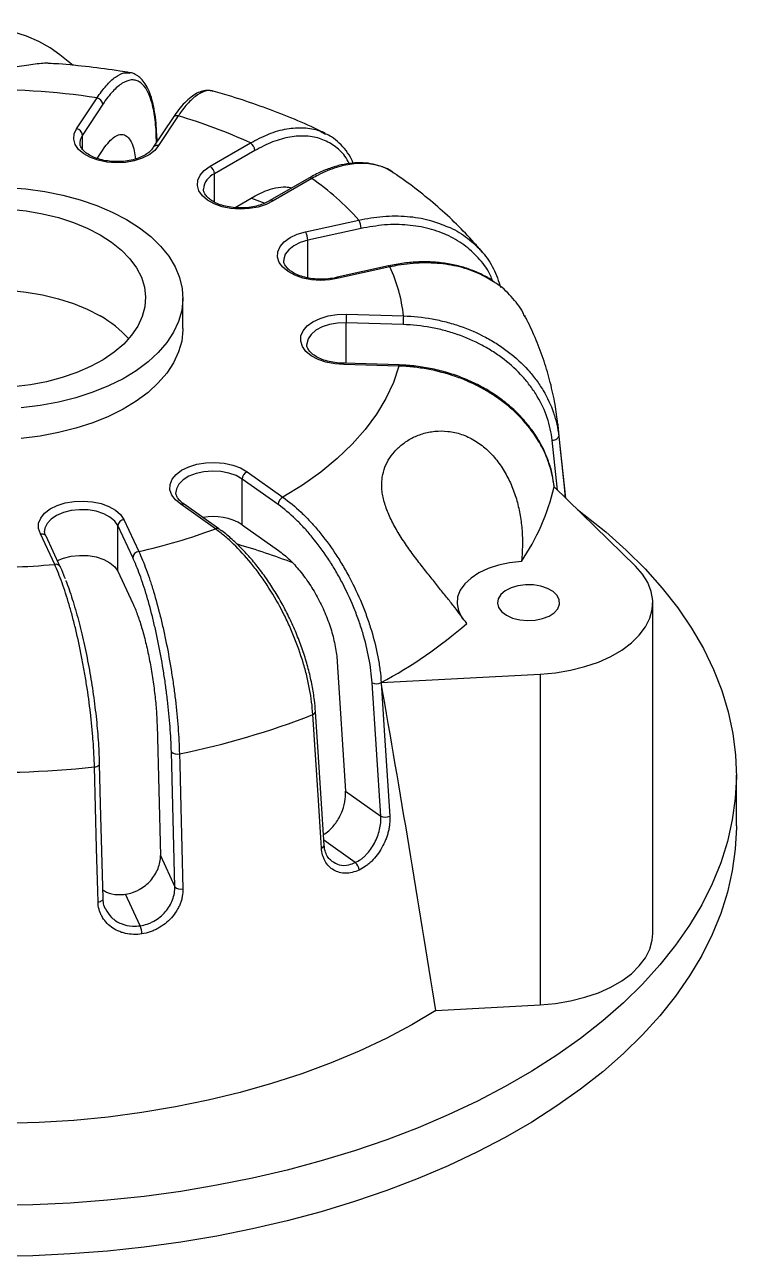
# Model space of a CAD drawing. Header units: millimetres. Extents: x 2 to 418, y 2 to 295.
# Drawn here: x 319.2 to 357.4, y 175.2 to 241.3 of the extents above; entities that cross this region are included whole.
import ezdxf

# ---------------------------------------------------------------- set-up
doc = ezdxf.new("R2010")
doc.units = ezdxf.units.MM

msp = doc.modelspace()

# ---------------------------------------------------------------- linework, layer by layer
at = {"color": 7, "linetype": 'Continuous', "lineweight": 25}
for p, q in [((321.821224, 239.118706), (321.121466, 239.68844)), ((322.008786, 235.725109), (323.106216, 237.375518)), ((323.417409, 237.034377), (322.31998, 235.383968)), ((327.18293, 236.323174), (326.123041, 234.729222)), ((327.460501, 236.410785), (326.40323, 234.820771)), ((326.324724, 235.03253), (326.306979, 235.466659)), ((326.30711, 235.459921), (326.307001, 235.466682)), ((323.115256, 234.130351), (323.429132, 234.602384)), ((329.163263, 233.710793), (331.328635, 234.960836)), ((331.564337, 234.552588), (329.398965, 233.302545)), ((334.460102, 233.073608), (332.369894, 231.866957)), ((334.626755, 233.057105), (332.540622, 231.852806)), ((330.505269, 231.491578), (331.587467, 232.116318)), ((334.279986, 230.190724), (337.138888, 230.824257)), ((337.258344, 230.372428), (334.399442, 229.738896)), ((338.738451, 228.363958), (335.979594, 227.752595)), ((338.810569, 228.3107), (336.056285, 227.700351)), ((327.711483, 225.00244), (327.711483, 226.635522)), ((339.514884, 225.216687), (336.456783, 225.309208)), ((336.474228, 225.773553), (339.53233, 225.681032)), ((339.288522, 222.992267), (336.342328, 223.081402)), ((339.298603, 223.053267), (336.347717, 223.142545)), ((348.233308, 215.90601), (347.80674, 219.879596)), ((330.889529, 214.483136), (330.889529, 216.932758)), ((332.816696, 215.558898), (330.889529, 216.932758)), ((331.148578, 217.326038), (333.075744, 215.952178)), ((347.603295, 216.550347), (347.56964, 216.785708)), ((351.971141, 212.264714), (347.608947, 216.514246)), ((347.615673, 216.507694), (347.611063, 216.550776)), ((329.451346, 214.257638), (327.594702, 215.581223)), ((329.644842, 214.256881), (327.784341, 215.583215)), ((324.549538, 214.756345), (325.34212, 213.048755)), ((320.296306, 214.16369), (320.295711, 214.135535)), ((324.227563, 211.984738), (324.227563, 214.434361)), ((325.020144, 212.726771), (324.227563, 214.434361)), ((330.889529, 214.483136), (332.837282, 213.0946)), ((320.837154, 212.351739), (320.073576, 213.996842)), ((321.139506, 212.219896), (320.37391, 213.869346)), ((324.227563, 211.984738), (325.028611, 210.258908)), ((352.902531, 192.562288), (352.902531, 210.302697)), ((335.982365, 207.125626), (336.429655, 200.190779)), ((338.340004, 206.01145), (346.85607, 206.470802)), ((346.85607, 206.470802), (346.85607, 188.730393)), ((338.314494, 198.847095), (337.852639, 206.005823)), ((326.322081, 203.745295), (326.506037, 196.732991)), ((327.28121, 195.062906), (327.091264, 202.301615)), ((357.37815, 198.328773), (357.37815, 201.050576)), ((336.429655, 200.190779), (338.314494, 198.847095)), ((335.281735, 197.295153), (335.281398, 197.299055)), ((326.506037, 196.732991), (327.28121, 195.062906)), ((325.425038, 192.96795), (324.638067, 194.663453)), ((341.273143, 188.429253), (346.85607, 188.730393))]:
    msp.add_line(p, q, dxfattribs=at)
at = {"color": 8, "linetype": 'Continuous', "lineweight": 25}
for p, q in [((322.31998, 234.636654), (322.31998, 235.383968)), ((326.300971, 234.996808), (326.285139, 235.384118)), ((329.398965, 231.79209), (329.398965, 233.302545)), ((334.399442, 227.724978), (334.399442, 229.738896)), ((336.456783, 223.139245), (336.456783, 225.309208)), ((347.79239, 216.335541), (347.50611, 219.011921)), ((347.608947, 216.514246), (347.611064, 216.551241)), ((336.944217, 196.356233), (335.265075, 197.553278))]:
    msp.add_line(p, q, dxfattribs=at)
at = {"color": 7, "linetype": 'Continuous', "lineweight": 25, "flags": 128}
for points in [[(321.121466, 239.68844), (320.594745, 240.064719), (319.990413, 240.399878), (319.31802, 240.688622), (318.58819, 240.926387), (317.812455, 241.109416), (317.003073, 241.234818), (316.172834, 241.30061), (315.334857, 241.305754), (314.502382, 241.250167), (313.688565, 241.134729), (312.906264, 240.961263), (312.167841, 240.732511), (311.484965, 240.452086), (310.868424, 240.124421), (310.327963, 239.754692), (309.872121, 239.348742)], [(326.40323, 234.820771), (326.199174, 234.560265), (325.904475, 234.330489), (325.53241, 234.141794), (325.09974, 234.00268), (324.625958, 233.919416), (324.132407, 233.895752), (323.641322, 233.932753), (323.174825, 234.028754), (322.753934, 234.179429), (322.397609, 234.377991), (322.121903, 234.615493), (321.939236, 234.881237), (321.857837, 235.163251), (321.881374, 235.44883), (322.008786, 235.725109)], [(332.540622, 231.852806), (332.170664, 231.662735), (331.739551, 231.522021), (331.266705, 231.437002), (330.773427, 231.411508), (330.28194, 231.446688), (329.814386, 231.540957), (329.391827, 231.690069), (329.0333, 231.887305), (328.754957, 232.123781), (328.569338, 232.388842), (328.484804, 232.670548), (328.505163, 232.956209), (328.629499, 233.232954), (328.85221, 233.488317), (329.163263, 233.710793)], [(318.278759, 232.578128), (319.299236, 232.496832), (320.300621, 232.357283), (321.272961, 232.160868), (322.206592, 231.909541), (323.092236, 231.605798), (323.921091, 231.252657), (324.68492, 230.85363)], [(318.408921, 231.409309), (319.312361, 231.314875), (320.192321, 231.163639), (321.038121, 230.957439), (321.839494, 230.698776), (322.586713, 230.390791), (323.270706, 230.037222)], [(324.68492, 230.85363), (325.37613, 230.412681), (325.987853, 229.934194), (326.514009, 229.422922), (326.949368, 228.883948), (327.289605, 228.322628), (327.531336, 227.744541), (327.672161, 227.155432), (327.71068, 226.561156), (327.646509, 225.967619), (327.480287, 225.38072), (327.213665, 224.806292), (326.849293, 224.250043), (326.390793, 223.717503), (325.842721, 223.213962), (325.210524, 222.744427), (324.500486, 222.313564), (323.719662, 221.925654), (322.875814, 221.584552), (321.977328, 221.29365), (321.033133, 221.055837), (320.052613, 220.873478), (319.045513, 220.748385)], [(323.270706, 230.037222), (323.883172, 229.642361), (324.416676, 229.211001), (324.864741, 228.748378), (325.221929, 228.260108), (325.483905, 227.752118), (325.647488, 227.230574), (325.710692, 226.701806), (325.67275, 226.172234), (325.534123, 225.648286), (325.296494, 225.136321), (324.962747, 224.642555), (324.536933, 224.17298), (324.024221, 223.733298), (323.430834, 223.328844), (322.763977, 222.964529), (322.031742, 222.644775), (321.24302, 222.373464), (320.407383, 222.153888), (319.534975, 221.988712), (318.636386, 221.879943)], [(336.056285, 227.700351), (335.584394, 227.61358), (335.09141, 227.586258), (334.599542, 227.619615), (334.130949, 227.712149), (333.70674, 227.859691), (333.346026, 228.055594), (333.065058, 228.291033), (332.876494, 228.5554), (332.788827, 228.836788), (332.806008, 229.122518), (332.927263, 229.399718), (333.147128, 229.655901), (333.4557, 229.879526), (333.839076, 230.060518), (334.279986, 230.190724)], [(309.947295, 224.458079), (309.995249, 224.511779), (310.465225, 224.967099), (311.019116, 225.389809), (311.650196, 225.774778), (312.350806, 226.117332), (313.112441, 226.413315), (313.925856, 226.659132), (314.781177, 226.8518), (315.668022, 226.988981), (316.575625, 227.069008), (317.49297, 227.090912), (318.408921, 227.054425), (319.312361, 226.95999), (320.192321, 226.808755), (321.038121, 226.602555), (321.839494, 226.343892), (322.586713, 226.035907), (323.270706, 225.682338)], [(336.342328, 223.081402), (335.850099, 223.112935), (335.380486, 223.20373), (334.954644, 223.349696), (334.591759, 223.544257), (334.308178, 223.778649), (334.116676, 224.042313), (334.025881, 224.323369), (334.039883, 224.609157), (334.158051, 224.886801), (334.375062, 225.143794), (334.681139, 225.368558), (335.062494, 225.550968), (335.501946, 225.682806), (335.979698, 225.758132), (336.474228, 225.773553)], [(327.711483, 225.00244), (327.71068, 224.928075), (327.646509, 224.334538), (327.480287, 223.747638), (327.213665, 223.17321), (326.849293, 222.616962), (326.390793, 222.084421), (325.842721, 221.580881), (325.210524, 221.111346), (324.500486, 220.680482), (323.719662, 220.292572), (322.875814, 219.951471), (321.977328, 219.660568), (321.033133, 219.422756), (320.052613, 219.240396), (319.045513, 219.115303)], [(339.288522, 222.992267), (338.992905, 222.116474), (338.592376, 221.254688), (338.08888, 220.411093), (337.484861, 219.589783), (336.783251, 218.794744), (335.987454, 218.029836), (335.101334, 217.29877), (334.129191, 216.605095), (333.075744, 215.952178)], [(347.50611, 219.011921), (347.574305, 219.018798), (347.640354, 219.03351), (347.701464, 219.055435), (347.755052, 219.083645), (347.798851, 219.116948), (347.83101, 219.153935), (347.850168, 219.193043), (347.855516, 219.232618)], [(327.594702, 215.581223), (327.305929, 215.813493), (327.108577, 216.075715), (327.011536, 216.356075), (327.019178, 216.641943), (327.131159, 216.92044), (327.342434, 217.179021), (327.643485, 217.406037), (328.02075, 217.591259), (328.457233, 217.726344), (328.93327, 217.805207), (329.427415, 217.824294), (329.917408, 217.782745), (330.381174, 217.682433), (330.797821, 217.527876), (331.148578, 217.326038)], [(320.073576, 213.996842), (319.973418, 214.276836), (319.97788, 214.562727), (320.08676, 214.841634), (320.295154, 215.100993), (320.593674, 215.32912), (320.96887, 215.515737), (321.403841, 215.652438), (321.878991, 215.733063), (322.372914, 215.753982), (322.863359, 215.714251), (323.328232, 215.61566), (323.746589, 215.462652), (324.099584, 215.262118), (324.371314, 215.023093), (324.549538, 214.756345)], [(348.859644, 215.295851), (349.206168, 215.036879), (350.384816, 214.094723), (351.479859, 213.119527), (352.488522, 212.11376), (353.408253, 211.079971), (354.236719, 210.020777), (354.971824, 208.938862), (355.611705, 207.836966), (356.154742, 206.717881), (356.599558, 205.58444), (356.945027, 204.439515), (357.190275, 203.286006), (357.334679, 202.126834), (357.377874, 200.964937), (357.319752, 199.803256), (357.160458, 198.644735), (356.900396, 197.492308), (356.540225, 196.348894), (356.080858, 195.217389), (355.523458, 194.100659), (354.869437, 193.001534), (354.120451, 191.922796), (353.278398, 190.867179), (352.345411, 189.837356), (351.323852, 188.835936), (350.216309, 187.865456), (349.025589, 186.928372), (347.754706, 186.027061), (346.40688, 185.163803), (344.985525, 184.340786), (343.494241, 183.560095), (341.936806, 182.823706), (340.317164, 182.133486), (338.639419, 181.491182), (336.907819, 180.898422), (335.126751, 180.356707), (333.300726, 179.867408), (331.43437, 179.431767), (329.532409, 179.050885), (327.599662, 178.725727), (325.641025, 178.457119), (323.661457, 178.245738), (321.665975, 178.092122), (319.659631, 177.996659), (317.647508, 177.959591)], [(320.983037, 212.557002), (321.309025, 212.690202), (321.727999, 212.792996), (322.176387, 212.838431), (322.630958, 212.824152), (323.068159, 212.750899), (323.465338, 212.622467), (323.801917, 212.445511), (324.060457, 212.229199), (324.227563, 211.984738)], [(345.854007, 212.504626), (345.226664, 212.437565), (344.627276, 212.311367), (344.072449, 212.129525), (343.577551, 211.897078), (343.156291, 211.620465), (342.820339, 211.307349), (342.579002, 210.966402), (342.438964, 210.607069), (342.404104, 210.239306), (342.475389, 209.873298), (342.650844, 209.519185), (342.736412, 209.399416)], [(346.85607, 206.470802), (347.683911, 206.545995), (348.48887, 206.680548), (349.258229, 206.872337), (349.97983, 207.11833), (350.642271, 207.414641), (351.235085, 207.756587), (351.748903, 208.138765), (352.175608, 208.555136), (352.508457, 208.999122), (352.74219, 209.463705), (352.873113, 209.941546), (352.899159, 210.425094), (352.819915, 210.906708), (352.636633, 211.378777), (352.352211, 211.833843), (351.971141, 212.264714)], [(345.057353, 209.622356), (345.387462, 209.474537), (345.770879, 209.378754), (346.183513, 209.341025), (346.599437, 209.363722), (346.992515, 209.445418), (347.338051, 209.58098), (347.614332, 209.76189), (347.803999, 209.976781), (347.895134, 210.212151), (347.882012, 210.453209), (347.765455, 210.684811), (347.552789, 210.892403), (347.257376, 211.062941), (346.897778, 211.185711), (346.496589, 211.252997), (346.079017, 211.260573), (345.671301, 211.207961), (345.299059, 211.098469), (344.985679, 210.938975), (344.750854, 210.739502), (344.609337, 210.512582), (344.57002, 210.272475), (344.635375, 210.034266), (344.801294, 209.812924), (345.057353, 209.622356)], [(338.340004, 206.01145), (338.376643, 205.443009), (338.523196, 203.169247), (338.801416, 198.852479)], [(335.138, 197.139756), (335.101292, 197.708159), (334.954451, 199.981773), (334.675646, 204.298284)], [(335.281727, 197.295154), (334.958446, 202.306256), (334.819851, 204.453899)], [(327.523745, 202.19437), (327.538782, 201.619588), (327.598928, 199.320463), (327.713116, 194.955544)], [(323.241472, 201.663213), (323.241, 201.670192), (323.230229, 201.70425)], [(323.431414, 194.424488), (323.298459, 199.491572), (323.241459, 201.663215)], [(323.159695, 194.251079), (323.144568, 194.825843), (323.084054, 197.1249), (322.969151, 201.489722)], [(357.37815, 198.328773), (357.377874, 198.243134), (357.319752, 197.081454), (357.160458, 195.922933), (356.900396, 194.770505), (356.540225, 193.627091), (356.080858, 192.495586), (355.523458, 191.378857), (354.869437, 190.279731), (354.120451, 189.200994), (353.278398, 188.145376), (352.345411, 187.115554), (351.323852, 186.114133), (350.216309, 185.143653), (349.025589, 184.20657), (347.754706, 183.305258), (346.40688, 182.442), (344.985525, 181.618983), (343.494241, 180.838292), (341.936806, 180.101903), (340.317164, 179.411683), (338.639419, 178.769379), (336.907819, 178.176619), (335.126751, 177.634904), (333.300726, 177.145606), (331.43437, 176.709964), (329.532409, 176.329082), (327.599662, 176.003925), (325.641025, 175.735316), (323.661457, 175.523936), (321.665975, 175.370319), (319.659631, 175.274856), (317.647508, 175.237789)], [(346.85607, 188.730393), (347.683911, 188.805586), (348.48887, 188.940139), (349.258229, 189.131928), (349.97983, 189.377921), (350.642271, 189.674232), (351.235085, 190.016178), (351.748903, 190.398356), (352.175608, 190.814727), (352.508457, 191.258713), (352.74219, 191.723297), (352.873113, 192.201138), (352.902531, 192.562288)], [(341.273143, 188.429253), (339.975259, 187.656278), (338.602465, 186.927706), (337.159312, 186.245951), (335.650583, 185.613274), (334.081281, 185.031772), (332.456607, 184.503373), (330.781947, 184.029829), (329.062854, 183.612709), (327.305025, 183.253396), (325.514289, 182.953081), (323.696581, 182.71276), (321.857927, 182.53323), (320.004422, 182.415085), (318.142211, 182.358718)]]:
    msp.add_lwpolyline(points, dxfattribs=at)
at = {"color": 8, "linetype": 'Continuous', "lineweight": 25, "flags": 128}
for points in [[(322.31998, 235.383968), (322.206266, 235.129493), (322.18716, 234.965144)], [(326.285139, 235.384118), (326.302899, 235.427047), (326.30711, 235.459921)], [(331.376165, 231.994336), (331.390931, 231.989207), (332.100378, 231.733949)], [(334.399442, 229.738896), (333.995765, 229.617403), (333.650138, 229.446357), (333.38047, 229.234622), (333.200731, 228.993167), (333.120234, 228.734502), (333.116249, 228.651242)], [(338.810569, 228.3107), (338.787264, 228.340518), (338.764855, 228.35873), (338.744202, 228.364637), (338.736639, 228.363494)], [(336.456783, 225.309208), (336.002406, 225.293003), (335.566148, 225.2179), (335.170612, 225.08779), (334.836291, 224.909413), (334.580507, 224.692011), (334.416513, 224.44685), (334.352805, 224.18663), (334.352111, 224.156016)], [(347.806658, 219.88036), (347.813668, 219.813008), (347.855516, 219.232618)], [(347.855516, 219.232618), (347.913714, 218.688553), (348.1465, 216.51229), (348.208793, 215.929893)], [(330.889529, 216.932758), (330.564632, 217.116847), (330.176038, 217.253751), (329.74388, 217.336379), (329.290551, 217.360447), (328.839536, 217.324711), (328.414205, 217.231021), (328.036594, 217.084231), (327.726267, 216.891947), (327.499304, 216.664131), (327.367463, 216.412587), (327.335504, 216.225011)], [(324.227563, 214.434361), (324.060457, 214.678821), (323.801917, 214.895133), (323.465338, 215.072089), (323.068159, 215.200521), (322.630958, 215.273774), (322.176387, 215.288053), (321.727999, 215.242619), (321.309025, 215.139825), (320.941173, 214.984996), (320.643501, 214.786157), (320.431433, 214.553607), (320.315956, 214.299396), (320.296306, 214.16369)], [(322.969151, 201.489722), (323.034875, 201.500819), (323.095246, 201.518411), (323.147711, 201.541755), (323.190051, 201.569864), (323.220478, 201.601548), (323.237704, 201.635469), (323.241472, 201.663213)], [(323.159695, 194.251079), (323.225314, 194.26222), (323.285569, 194.279838), (323.33792, 194.303189), (323.380159, 194.331287), (323.410503, 194.362949), (323.427671, 194.396837), (323.431417, 194.424483)]]:
    msp.add_lwpolyline(points, dxfattribs=at)
at = {"color": 7, "linetype": 'Continuous', "lineweight": 25}
for centre, radius, start, end in [((317.391422, 200.224176), 37.58831, 81.25503915, 102.2148634), ((323.034179, 236.997297), 0.38502, 5.52656893, 79.21646909), ((319.746862, 209.947937), 27.564154, 65.15435432, 73.7491593), ((321.936749, 235.346888), 0.38502, 5.52656893, 79.21646909), ((331.052598, 234.529301), 0.512268, 2.60547849, 57.39452166), ((328.887226, 233.279258), 0.512268, 2.60547849, 57.39452166), ((326.066848, 220.896927), 14.870842, 41.87980203, 54.85715969), ((336.32345, 230.366963), 0.93491, 0.33493663, 29.28349699), ((333.464548, 229.73343), 0.93491, 0.33493663, 29.28349699), ((331.584084, 224.913373), 7.985231, 5.51664316, 25.17923186), ((320.312076, 220.386201), 6.066511, 42.16021061, 60.81055726), ((342.620174, 225.310152), 6.163392, 175.68808099, 180.00877563), ((345.678276, 225.217631), 6.163392, 175.68808099, 180.00877563), ((331.359788, 216.90496), 0.47108, 116.63809008, 176.61709789), ((335.824732, 219.283125), 12.10514, 325.94636799, 346.77734638), ((333.286955, 215.531101), 0.47108, 116.63809008, 176.61709789), ((324.58753, 214.39638), 0.361965, 96.02479797, 173.97686525), ((329.339757, 211.943428), 2.975215, 58.60775687, 100.67261183), ((318.746326, 243.05761), 30.725166, 282.39621036, 290.39022482), ((319.840692, 176.427682), 38.548976, 69.07963716, 73.72094469), ((325.380111, 212.68879), 0.361965, 96.02479797, 173.97686525), ((317.378526, 250.439175), 38.244148, 268.2812431, 275.18865945), ((326.533474, 227.96047), 24.922954, 298.2761167, 311.12563369), ((338.090648, 206.500022), 0.548526, 244.28417403, 297.03873162), ((319.24443, 243.546303), 42.172614, 281.32182774, 291.46335545), ((327.396557, 202.607109), 0.431892, 225.01897129, 287.12709307), ((317.377206, 253.678712), 52.487718, 267.35302711, 276.11579357), ((338.552519, 199.341352), 0.548586, 244.28540238, 296.9817409), ((336.585717, 195.914072), 0.569235, 4.50649737, 50.96517913), ((327.586372, 195.368107), 0.431592, 225.00367259, 287.07746549), ((324.254121, 192.510544), 1.257086, 1.08403252, 21.33757326)]:
    msp.add_arc(centre, radius, start, end, dxfattribs=at)
at = {"color": 8, "linetype": 'Continuous', "lineweight": 25}
for centre, radius, start, end in [((327.385069, 236.166263), 0.255893, 72.85571294, 142.17946557), ((329.790498, 232.402946), 0.98111, 113.52018151, 174.95779867), ((334.529115, 232.920811), 0.167659, 54.38242252, 114.30711905), ((339.405397, 223.003778), 0.11744, 155.11172997, 185.62515886), ((329.547291, 214.099446), 0.185013, 57.3265313, 121.23702958), ((320.904565, 212.094033), 0.266377, 27.61642204, 104.6590692), ((334.638986, 204.47628), 0.181731, 281.63803032, 353.81046389), ((335.100113, 197.318973), 0.183178, 281.93701021, 352.52821223)]:
    msp.add_arc(centre, radius, start, end, dxfattribs=at)
at = {"color": 7, "linetype": 'Continuous', "lineweight": 25}
for points, knots in [([(320.508567, 239.227708), (320.486642, 239.230786), (320.392779, 239.243966), (320.118592, 239.221027), (319.700647, 239.170443), (319.200916, 239.096906), (318.591595, 239.009162), (317.842427, 238.914439), (316.970062, 238.834598), (316.060333, 238.789205), (315.11151, 238.782917), (314.130112, 238.818288), (313.277002, 238.87854), (312.594464, 238.933035), (312.087336, 238.966555), (311.684567, 238.979576), (311.505818, 238.95969), (311.42644, 238.950859)], [0, 0, 0, 0, 0.018492124, 0.079166184, 0.141822362, 0.199448877, 0.258413927, 0.337782943, 0.419441556, 0.50016072, 0.582709863, 0.673260031, 0.76717922, 0.828004417, 0.890484591, 0.951366889, 1, 1, 1, 1]), ([(324.865247, 238.726508), (324.687778, 238.756126), (323.969741, 238.87596), (322.696169, 239.039815), (321.418754, 239.175115), (320.686351, 239.216845), (320.508521, 239.226977)], [0, 0, 0, 0, 0.12405144, 0.501912642, 0.879062884, 1, 1, 1, 1]), ([(326.302996, 235.460178), (326.30068, 235.544501), (326.292043, 235.858955), (326.241722, 236.34594), (326.151458, 236.915117), (326.023665, 237.418073), (325.857652, 237.857904), (325.654866, 238.20781), (325.422857, 238.470325), (325.168337, 238.638221), (324.972237, 238.723329), (324.867745, 238.725802), (324.858829, 238.726013)], [0, 0, 0, 0, 0.045582711, 0.169984534, 0.294293993, 0.419776308, 0.547533066, 0.676419815, 0.788791108, 0.892003044, 0.990784466, 1, 1, 1, 1]), ([(326.285139, 235.384118), (326.277306, 235.575722), (326.265309, 235.759601), (326.233032, 236.111995), (326.212691, 236.28063), (326.140244, 236.756408), (326.076633, 237.036326), (325.958519, 237.400959), (325.915341, 237.513237), (325.821115, 237.718641), (325.770731, 237.810285), (325.61048, 238.052426), (325.491425, 238.170754), (325.32724, 238.264474), (325.293629, 238.280486), (325.22483, 238.306953), (325.189626, 238.31739), (325.082761, 238.340027), (325.009491, 238.343735), (324.78376, 238.321625), (324.62543, 238.262848), (324.3759, 238.107105), (324.290668, 238.04369), (324.119702, 237.896785), (324.03353, 237.813056), (323.772983, 237.531594), (323.596596, 237.303853), (323.417409, 237.034377)], [0, 0, 0, 0, 0.0625, 0.0625, 0.125, 0.125, 0.25, 0.25, 0.3125, 0.3125, 0.375, 0.375, 0.5, 0.5, 0.53125, 0.53125, 0.5625, 0.5625, 0.625, 0.625, 0.75, 0.75, 0.8125, 0.8125, 0.875, 0.875, 1, 1, 1, 1]), ([(329.319652, 237.734249), (329.237229, 237.753183), (329.0553, 237.794977), (328.760211, 237.751382), (328.449956, 237.630561), (328.134897, 237.425241), (327.808812, 237.129965), (327.488324, 236.764347), (327.28045, 236.461187), (327.183131, 236.319259)], [0, 0, 0, 0, 0.11151236, 0.246138157, 0.384062717, 0.532016592, 0.692318662, 0.855955232, 1, 1, 1, 1]), ([(335.329772, 235.477911), (335.139284, 235.570191), (334.484758, 235.88727), (333.329333, 236.385209), (331.850525, 236.949504), (330.514872, 237.398516), (329.662449, 237.641214), (329.329221, 237.736089)], [0, 0, 0, 0, 0.101524659, 0.348844342, 0.595610371, 0.841916491, 1, 1, 1, 1]), ([(323.429132, 234.602384), (323.437294, 234.614576), (323.545507, 234.776229), (323.756831, 235.046635), (324.050483, 235.306393), (324.328981, 235.430472), (324.578874, 235.41317), (324.798314, 235.256018), (324.975054, 234.962952), (325.105202, 234.580146), (325.151298, 234.250537), (325.172071, 234.101997)], [0, 0, 0, 0, 0.010246893, 0.135860737, 0.265129553, 0.390516413, 0.519561859, 0.644552023, 0.773189451, 0.897786339, 1, 1, 1, 1]), ([(331.328635, 234.960836), (331.656191, 235.133103), (332.320776, 235.48262), (333.287617, 235.747946), (334.201365, 235.799749), (334.896651, 235.695756), (335.242032, 235.499546), (335.347592, 235.439577)], [0, 0, 0, 0, 0.221651414, 0.449713557, 0.671406522, 0.899571116, 1, 1, 1, 1]), ([(336.84631, 233.872772), (336.818942, 233.936752), (336.7128, 234.184885), (336.464191, 234.55317), (336.100734, 234.962226), (335.7315, 235.265773), (335.467046, 235.399769), (335.35916, 235.454434)], [0, 0, 0, 0, 0.087485515, 0.339295126, 0.586678866, 0.831381225, 1, 1, 1, 1]), ([(326.124565, 234.733558), (326.107133, 234.703776), (326.053989, 234.612979), (325.903339, 234.455558), (325.644375, 234.280779), (325.319644, 234.135359), (324.943311, 234.027689), (324.530943, 233.96423), (324.101386, 233.94922), (323.675241, 233.9839), (323.273439, 234.066149), (322.91566, 234.190316), (322.619241, 234.347207), (322.395878, 234.524199), (322.255409, 234.705834), (322.191284, 234.851435), (322.194325, 234.935196), (322.195456, 234.966356)], [0, 0, 0, 0, 0.035743321, 0.108973586, 0.179967261, 0.250484641, 0.321290074, 0.392585948, 0.464220691, 0.535950808, 0.60745098, 0.678430946, 0.748673094, 0.818169605, 0.887494477, 0.958147794, 1, 1, 1, 1]), ([(326.40323, 234.820771), (326.400213, 234.821368), (326.377045, 234.825948), (326.318718, 234.831524), (326.234073, 234.818293), (326.156749, 234.777675), (326.12957, 234.733635), (326.117593, 234.714228)], [0, 0, 0, 0, 0.024903501, 0.191264962, 0.481412267, 0.771468234, 1, 1, 1, 1]), ([(338.99924, 233.348202), (338.921912, 233.403133), (338.702876, 233.558728), (338.290297, 233.727928), (337.774819, 233.86186), (337.223338, 233.909902), (336.644623, 233.873392), (336.043833, 233.755251), (335.424626, 233.550938), (334.893226, 233.320259), (334.572065, 233.130302), (334.460322, 233.06421)], [0, 0, 0, 0, 0.065913055, 0.186701353, 0.308433898, 0.431274602, 0.554121501, 0.6788712, 0.80541613, 0.932297262, 1, 1, 1, 1]), ([(339.002011, 233.345436), (338.977861, 233.36679), (338.751108, 233.567293), (338.196628, 233.761842), (337.362065, 233.899997), (336.428459, 233.802418), (335.620166, 233.548373), (335.012363, 233.270392), (334.739905, 233.11969), (334.626755, 233.057105)], [0, 0, 0, 0, 0.023765613, 0.223146974, 0.428274143, 0.628280069, 0.834039541, 0.931077951, 1, 1, 1, 1]), ([(343.750437, 229.106355), (343.605399, 229.278218), (343.17214, 229.791611), (342.388046, 230.607015), (341.380779, 231.544176), (340.304399, 232.427866), (339.498909, 233.021746), (339.060078, 233.320179), (339.008952, 233.354948)], [0, 0, 0, 0, 0.107472172, 0.321042952, 0.536970364, 0.756286388, 0.971605886, 1, 1, 1, 1]), ([(331.587467, 232.116318), (331.770626, 232.212638), (332.136942, 232.405278), (332.688458, 232.565696), (333.170595, 232.626433), (333.445903, 232.572337), (333.554737, 232.550952)], [0, 0, 0, 0, 0.262575998, 0.525149468, 0.812281874, 1, 1, 1, 1]), ([(332.391511, 231.881265), (332.345686, 231.852595), (332.211326, 231.768533), (331.936158, 231.648254), (331.559887, 231.5415), (331.146664, 231.479225), (330.716997, 231.465403), (330.29118, 231.501277), (329.890222, 231.584621), (329.533735, 231.709702), (329.238974, 231.867244), (329.017518, 232.044528), (328.878959, 232.226105), (328.816138, 232.371747), (328.820043, 232.456029), (328.821508, 232.487642)], [0, 0, 0, 0, 0.042472254, 0.124530061, 0.207176727, 0.290394759, 0.374002078, 0.457713388, 0.541146321, 0.623964981, 0.70591821, 0.787007482, 0.867918011, 0.950458848, 1, 1, 1, 1]), ([(332.540622, 231.852806), (332.538303, 231.854058), (332.520491, 231.863676), (332.475969, 231.881435), (332.414729, 231.889276), (332.380849, 231.869336), (332.366158, 231.860689)], [0, 0, 0, 0, 0.035396633, 0.271854768, 0.684256116, 1, 1, 1, 1]), ([(341.797835, 230.500498), (341.8755, 230.473653), (342.315651, 230.321512), (342.998974, 229.857433), (343.791638, 229.123958), (344.403731, 228.231203), (344.634915, 227.547158), (344.751663, 227.201714)], [0, 0, 0, 0, 0.050340155, 0.2852954, 0.527115005, 0.761192483, 1, 1, 1, 1]), ([(336.018259, 227.762787), (335.951521, 227.7462), (335.755761, 227.697546), (335.404512, 227.650641), (334.974713, 227.64163), (334.55041, 227.68278), (334.153277, 227.770822), (333.802507, 227.899827), (333.515101, 228.060104), (333.301764, 228.238578), (333.172288, 228.419717), (333.116839, 228.555062), (333.122746, 228.631669), (333.124557, 228.655143)], [0, 0, 0, 0, 0.052321302, 0.153470439, 0.255062985, 0.356743056, 0.458032014, 0.558537303, 0.657970172, 0.756392901, 0.854722363, 0.955483292, 1, 1, 1, 1]), ([(344.430742, 227.479459), (344.381448, 227.516908), (344.150332, 227.692484), (343.675399, 227.940149), (343.013141, 228.218222), (342.299907, 228.418706), (341.549311, 228.5431), (340.768478, 228.592538), (339.963178, 228.561498), (339.282057, 228.482433), (338.873414, 228.386314), (338.738526, 228.354586)], [0, 0, 0, 0, 0.0344301668, 0.1614250249, 0.2896999935, 0.4187275476, 0.5467264139, 0.6757868194, 0.8058837052, 0.935925012, 1, 1, 1, 1]), ([(336.056285, 227.700351), (336.055065, 227.702039), (336.045694, 227.715001), (336.022402, 227.740525), (335.995774, 227.75913), (335.982254, 227.750385), (335.979078, 227.74833)], [0, 0, 0, 0, 0.043652486, 0.335261736, 0.843850912, 1, 1, 1, 1]), ([(346.047383, 225.623018), (346.012593, 225.706167), (345.841035, 226.116195), (345.310797, 226.728951), (344.809494, 227.254866), (344.477867, 227.439144), (344.477308, 227.439454)], [0, 0, 0, 0, 0.111320319, 0.548952338, 0.999240141, 1, 1, 1, 1]), ([(339.53233, 225.681032), (340.052442, 225.666557), (340.564414, 225.613121), (341.320647, 225.476856), (341.570757, 225.422021), (341.942918, 225.325394), (342.06647, 225.290785), (342.312553, 225.216677), (342.435051, 225.17717), (343.038565, 224.969478), (343.498076, 224.769582), (344.153185, 224.4203), (344.365826, 224.29558), (344.67596, 224.095726), (344.778126, 224.026784), (344.977785, 223.885729), (345.075328, 223.813605), (345.5518, 223.445148), (345.897301, 223.125494), (346.362356, 222.608924), (346.508571, 222.430355), (346.782025, 222.060973), (346.907334, 221.8728), (347.250124, 221.298176), (347.434745, 220.901706), (347.64504, 220.286693), (347.704079, 220.077596), (347.797877, 219.656956), (347.832786, 219.445082), (347.855516, 219.232618)], [0, 0, 0, 0, 0.125, 0.125, 0.1875, 0.1875, 0.21875, 0.21875, 0.25, 0.25, 0.375, 0.375, 0.4375, 0.4375, 0.46875, 0.46875, 0.5, 0.5, 0.625, 0.625, 0.6875, 0.6875, 0.75, 0.75, 0.875, 0.875, 0.9375, 0.9375, 1, 1, 1, 1]), ([(347.80234, 219.880128), (347.759229, 220.233003), (347.667776, 220.981558), (347.418848, 222.109791), (347.081998, 223.263552), (346.66041, 224.38604), (346.292313, 225.193965), (346.071469, 225.625067), (346.031004, 225.704057)], [0, 0, 0, 0, 0.174152869, 0.369432054, 0.565512228, 0.762957132, 0.956567499, 1, 1, 1, 1]), ([(347.50611, 219.011921), (347.484283, 219.215965), (347.450852, 219.418897), (347.360911, 219.822552), (347.304226, 220.023493), (347.102345, 220.614332), (346.925088, 220.995276), (346.595951, 221.547496), (346.47563, 221.72835), (346.213059, 222.083403), (346.072659, 222.255067), (345.626103, 222.751717), (345.294343, 223.059127), (344.836826, 223.413603), (344.743165, 223.482997), (344.55145, 223.61873), (344.453349, 223.685078), (344.15556, 223.877437), (343.951385, 223.997513), (343.322363, 224.333905), (342.88116, 224.526587), (342.185817, 224.767147), (341.94831, 224.839097), (341.471896, 224.963719), (341.231768, 225.016847), (340.505727, 225.149185), (340.014206, 225.20158), (339.514884, 225.216687)], [0, 0, 0, 0, 0.0625, 0.0625, 0.125, 0.125, 0.25, 0.25, 0.3125, 0.3125, 0.375, 0.375, 0.5, 0.5, 0.53125, 0.53125, 0.5625, 0.5625, 0.625, 0.625, 0.75, 0.75, 0.8125, 0.8125, 0.875, 0.875, 1, 1, 1, 1]), ([(336.39242, 223.142762), (336.318614, 223.143289), (336.102168, 223.144833), (335.747659, 223.1847), (335.354295, 223.276343), (335.008739, 223.408852), (334.727935, 223.571402), (334.521906, 223.750774), (334.400126, 223.931469), (334.349785, 224.062183), (334.357938, 224.136311), (334.360194, 224.156827)], [0, 0, 0, 0, 0.066349655, 0.194578043, 0.322425858, 0.449243549, 0.574686874, 0.698910282, 0.823172379, 0.951061138, 1, 1, 1, 1]), ([(336.342328, 223.081402), (336.342419, 223.083229), (336.343114, 223.097261), (336.344824, 223.125148), (336.346636, 223.146604), (336.3475, 223.14075), (336.347624, 223.139906)], [0, 0, 0, 0, 0.046966918, 0.360717383, 0.907922555, 1, 1, 1, 1]), ([(347.608947, 216.514246), (347.563504, 216.939238), (347.470532, 217.355545), (347.262776, 217.967531), (347.182064, 218.169433), (346.997318, 218.568979), (346.892631, 218.767628), (346.548277, 219.346982), (346.278666, 219.712402), (345.815614, 220.230065), (345.651428, 220.397509), (345.389998, 220.640804), (345.30013, 220.720741), (345.11707, 220.876402), (345.023716, 220.952292), (344.547989, 221.32221), (344.138963, 221.587879), (343.482993, 221.941256), (343.256509, 222.051789), (342.791938, 222.255805), (342.555991, 222.348419), (341.837518, 222.598977), (341.344445, 222.729862), (340.58343, 222.871291), (340.32546, 222.909262), (339.808274, 222.965437), (339.548435, 222.983774), (339.288522, 222.992267)], [0, 0, 0, 0, 0.125, 0.125, 0.1875, 0.1875, 0.25, 0.25, 0.375, 0.375, 0.4375, 0.4375, 0.46875, 0.46875, 0.5, 0.5, 0.625, 0.625, 0.6875, 0.6875, 0.75, 0.75, 0.875, 0.875, 0.9375, 0.9375, 1, 1, 1, 1]), ([(347.56964, 216.785708), (347.556195, 216.89252), (347.512858, 217.236804), (347.344012, 217.811075), (347.070802, 218.498854), (346.706397, 219.161199), (346.26251, 219.790516), (345.74339, 220.382047), (345.153364, 220.927989), (344.498764, 221.421032), (343.787884, 221.858485), (343.027927, 222.234565), (342.226892, 222.542724), (341.393728, 222.784262), (340.534298, 222.950724), (339.831229, 223.037868), (339.418642, 223.042761), (339.298613, 223.044185)], [0, 0, 0, 0, 0.032001726, 0.103150358, 0.17510308, 0.246759137, 0.318269605, 0.390546189, 0.462753573, 0.534590101, 0.607055751, 0.679688492, 0.751697402, 0.824179585, 0.897128355, 0.970072837, 1, 1, 1, 1]), ([(342.925608, 209.186776), (342.735765, 209.447956), (342.521438, 209.735797), (342.158294, 210.204758), (342.030366, 210.36748), (341.827707, 210.622484), (341.758388, 210.709278), (341.617633, 210.884952), (341.546023, 210.974052), (341.327646, 211.245474), (341.17733, 211.431877), (340.945376, 211.7217), (340.866978, 211.820021), (340.708134, 212.020584), (340.627387, 212.123213), (340.384744, 212.43474), (340.222828, 212.646688), (339.982012, 212.973397), (339.902088, 213.083773), (339.743436, 213.308028), (339.664326, 213.422476), (339.432715, 213.767629), (339.286624, 213.998872), (339.084115, 214.349669), (339.019398, 214.467261), (338.896465, 214.704237), (338.83915, 214.82193), (338.681356, 215.170829), (338.594406, 215.398928), (338.493964, 215.736824), (338.465512, 215.848965), (338.420044, 216.067359), (338.402811, 216.17425), (338.379042, 216.384126), (338.372505, 216.487111), (338.369994, 216.689758), (338.374084, 216.789797), (338.401633, 217.081024), (338.440072, 217.264602), (338.553527, 217.615906), (338.628709, 217.783861), (338.814705, 218.105206), (338.923762, 218.25572), (339.172473, 218.538231), (339.312129, 218.670224), (339.545514, 218.853113), (339.627379, 218.911519), (339.796676, 219.021037), (339.884405, 219.072398), (340.156817, 219.215685), (340.350667, 219.296953), (340.660771, 219.392811), (340.767375, 219.420391), (340.987417, 219.465554), (341.101023, 219.483073), (341.444633, 219.517762), (341.679802, 219.517774), (342.040375, 219.477587), (342.162643, 219.457265), (342.405225, 219.402901), (342.52539, 219.368998), (342.882031, 219.247235), (343.114667, 219.139401), (343.566958, 218.869101), (343.77938, 218.710931), (344.077157, 218.44404), (344.173011, 218.35006), (344.357978, 218.152447), (344.446585, 218.049295), (344.69839, 217.731562), (344.849048, 217.507299), (345.052105, 217.154887), (345.115949, 217.03473), (345.236224, 216.789317), (345.29282, 216.663627), (345.450028, 216.283532), (345.538517, 216.02566), (345.686714, 215.502272), (345.746396, 215.236748), (345.838883, 214.698742), (345.871735, 214.425327), (345.930428, 213.601674), (345.917086, 213.053073), (345.854007, 212.504626)], [0, 0, 0, 0, 0.0625, 0.0625, 0.09375, 0.09375, 0.109375, 0.109375, 0.125, 0.125, 0.15625, 0.15625, 0.171875, 0.171875, 0.1875, 0.1875, 0.21875, 0.21875, 0.234375, 0.234375, 0.25, 0.25, 0.28125, 0.28125, 0.296875, 0.296875, 0.3125, 0.3125, 0.34375, 0.34375, 0.359375, 0.359375, 0.375, 0.375, 0.390625, 0.390625, 0.40625, 0.40625, 0.4375, 0.4375, 0.46875, 0.46875, 0.5, 0.5, 0.53125, 0.53125, 0.546875, 0.546875, 0.5625, 0.5625, 0.59375, 0.59375, 0.609375, 0.609375, 0.625, 0.625, 0.65625, 0.65625, 0.671875, 0.671875, 0.6875, 0.6875, 0.71875, 0.71875, 0.75, 0.75, 0.765625, 0.765625, 0.78125, 0.78125, 0.8125, 0.8125, 0.828125, 0.828125, 0.84375, 0.84375, 0.875, 0.875, 0.90625, 0.90625, 0.9375, 0.9375, 1, 1, 1, 1]), ([(327.806042, 215.569786), (327.761903, 215.598826), (327.633453, 215.683337), (327.475322, 215.835768), (327.368622, 216.015048), (327.327462, 216.136339), (327.33971, 216.205387), (327.342218, 216.219526)], [0, 0, 0, 0, 0.136375453, 0.39687345, 0.658272309, 0.930028074, 1, 1, 1, 1]), ([(327.594702, 215.581223), (327.597142, 215.582397), (327.615884, 215.591417), (327.662745, 215.607757), (327.729051, 215.613378), (327.766096, 215.591229), (327.783052, 215.581091)], [0, 0, 0, 0, 0.03428771, 0.263337973, 0.662819416, 1, 1, 1, 1]), ([(337.852639, 206.005823), (337.838883, 206.219013), (337.817816, 206.435953), (337.761136, 206.877293), (337.725415, 207.101985), (337.598192, 207.777412), (337.486488, 208.232626), (337.279071, 208.922754), (337.203247, 209.154022), (337.037778, 209.619092), (336.949301, 209.849583), (336.667888, 210.533339), (336.458819, 210.979756), (336.170499, 211.525931), (336.111475, 211.634569), (335.990659, 211.85063), (335.928838, 211.958082), (335.741176, 212.275214), (335.612508, 212.480839), (335.216108, 213.08079), (334.938069, 213.458335), (334.499875, 213.990243), (334.350202, 214.161708), (334.049973, 214.485946), (333.898649, 214.639688), (333.441109, 215.076235), (333.13136, 215.334577), (332.816696, 215.558898)], [0, 0, 0, 0, 0.0625, 0.0625, 0.125, 0.125, 0.25, 0.25, 0.3125, 0.3125, 0.375, 0.375, 0.5, 0.5, 0.53125, 0.53125, 0.5625, 0.5625, 0.625, 0.625, 0.75, 0.75, 0.8125, 0.8125, 0.875, 0.875, 1, 1, 1, 1]), ([(333.075744, 215.952178), (333.405133, 215.71936), (333.729258, 215.451025), (334.207899, 214.997367), (334.36618, 214.837565), (334.601673, 214.584756), (334.679848, 214.498298), (334.835544, 214.320924), (334.913044, 214.230012), (335.294843, 213.769069), (335.585478, 213.376367), (335.999762, 212.752224), (336.134223, 212.538291), (336.330318, 212.208323), (336.394914, 212.096519), (336.521148, 211.871701), (336.582817, 211.758656), (336.884045, 211.19031), (337.102443, 210.725721), (337.396389, 210.014068), (337.488802, 209.774166), (337.661628, 209.290079), (337.740822, 209.049343), (337.957455, 208.330933), (338.074121, 207.857024), (338.207008, 207.153805), (338.244314, 206.919945), (338.303584, 206.459963), (338.325642, 206.233447), (338.340004, 206.01145)], [0, 0, 0, 0, 0.125, 0.125, 0.1875, 0.1875, 0.21875, 0.21875, 0.25, 0.25, 0.375, 0.375, 0.4375, 0.4375, 0.46875, 0.46875, 0.5, 0.5, 0.625, 0.625, 0.6875, 0.6875, 0.75, 0.75, 0.875, 0.875, 0.9375, 0.9375, 1, 1, 1, 1]), ([(320.37649, 213.866555), (320.361087, 213.896065), (320.313374, 213.987471), (320.284794, 214.07847), (320.299226, 214.145373), (320.301291, 214.154943)], [0, 0, 0, 0, 0.290056795, 0.898448693, 1, 1, 1, 1]), ([(334.675646, 204.298284), (334.647086, 204.742296), (334.588654, 205.197518), (334.458086, 205.896462), (334.407362, 206.132146), (334.291261, 206.609018), (334.225473, 206.851483), (334.009081, 207.574962), (333.839666, 208.053223), (333.548729, 208.76468), (333.445575, 209.000837), (333.281334, 209.35354), (333.224877, 209.471086), (333.109878, 209.703356), (333.051235, 209.818314), (332.752399, 210.387314), (332.495493, 210.824144), (332.083556, 211.452), (331.941339, 211.657298), (331.649649, 212.055692), (331.501519, 212.247023), (331.050502, 212.798169), (330.741041, 213.135325), (330.263546, 213.595083), (330.101706, 213.740955), (329.777293, 214.013443), (329.614329, 214.140451), (329.451346, 214.257638)], [0, 0, 0, 0, 0.125, 0.125, 0.1875, 0.1875, 0.25, 0.25, 0.375, 0.375, 0.4375, 0.4375, 0.46875, 0.46875, 0.5, 0.5, 0.625, 0.625, 0.6875, 0.6875, 0.75, 0.75, 0.875, 0.875, 0.9375, 0.9375, 1, 1, 1, 1]), ([(334.815432, 204.456437), (334.800325, 204.660301), (334.766655, 205.114677), (334.645071, 205.854094), (334.466913, 206.655695), (334.23239, 207.466283), (333.94749, 208.275664), (333.615329, 209.077105), (333.23825, 209.861206), (332.820764, 210.618799), (332.367741, 211.343886), (331.88334, 212.02735), (331.372511, 212.660117), (330.840246, 213.241139), (330.289551, 213.754699), (329.888349, 214.092244), (329.672197, 214.234068), (329.644652, 214.252141)], [0, 0, 0, 0, 0.058082409, 0.129455074, 0.201367085, 0.272595338, 0.343685984, 0.415387389, 0.486748493, 0.557920717, 0.62961204, 0.701330217, 0.772671268, 0.844546449, 0.916957486, 0.989417325, 1, 1, 1, 1]), ([(320.073576, 213.996842), (320.076649, 213.997339), (320.100247, 214.001157), (320.159618, 214.004804), (320.246007, 213.989013), (320.328703, 213.942671), (320.358634, 213.893191), (320.373291, 213.86896)], [0, 0, 0, 0, 0.023721269, 0.182185128, 0.458558403, 0.734844675, 1, 1, 1, 1]), ([(325.34212, 213.048755), (325.478995, 212.758723), (325.61359, 212.434101), (325.812242, 211.897335), (325.877916, 211.710052), (325.975602, 211.41636), (326.008027, 211.31633), (326.072596, 211.111928), (326.104733, 211.007563), (326.263035, 210.480347), (326.383483, 210.037202), (326.55512, 209.341163), (326.610817, 209.103896), (326.692032, 208.739901), (326.718783, 208.616888), (326.771057, 208.370166), (326.796592, 208.246421), (326.921314, 207.625808), (327.011714, 207.123327), (327.133365, 206.360678), (327.171607, 206.104743), (327.243119, 205.590674), (327.275885, 205.3362), (327.365511, 204.58021), (327.413771, 204.086065), (327.468737, 203.359795), (327.484168, 203.119464), (327.508682, 202.649201), (327.517805, 202.418859), (327.523745, 202.19437)], [0, 0, 0, 0, 0.125, 0.125, 0.1875, 0.1875, 0.21875, 0.21875, 0.25, 0.25, 0.375, 0.375, 0.4375, 0.4375, 0.46875, 0.46875, 0.5, 0.5, 0.625, 0.625, 0.6875, 0.6875, 0.75, 0.75, 0.875, 0.875, 0.9375, 0.9375, 1, 1, 1, 1]), ([(332.837282, 213.0946), (332.935354, 213.024685), (333.033392, 212.948862), (333.227128, 212.787427), (333.419237, 212.615705), (333.608126, 212.423642), (333.795382, 212.221264), (333.888586, 212.114437), (334.162838, 211.78131), (334.336579, 211.545137), (334.583971, 211.17039), (334.664217, 211.042039), (334.820171, 210.778303), (334.896111, 210.642411), (335.112479, 210.232234), (335.243009, 209.953216), (335.418513, 209.526451), (335.473611, 209.382814), (335.57678, 209.092688), (335.624361, 208.947497), (335.753976, 208.515892), (335.823646, 208.231584), (335.90294, 207.810284), (335.925197, 207.670258), (335.960616, 207.394372), (335.973774, 207.258806), (335.982365, 207.125626)], [0, 0, 0, 0, 0.0625, 0.0625, 0.125, 0.1875, 0.1875, 0.25, 0.25, 0.375, 0.375, 0.4375, 0.4375, 0.5, 0.5, 0.625, 0.625, 0.6875, 0.6875, 0.75, 0.75, 0.875, 0.875, 0.9375, 0.9375, 1, 1, 1, 1]), ([(322.969151, 201.489722), (322.957472, 201.938671), (322.933577, 202.403995), (322.880189, 203.125511), (322.85945, 203.369964), (322.811981, 203.866907), (322.785085, 204.120745), (322.696623, 204.881632), (322.627373, 205.389179), (322.508477, 206.150925), (322.466325, 206.404912), (322.39922, 206.786003), (322.376154, 206.913307), (322.329173, 207.165453), (322.305217, 207.290545), (322.18315, 207.911193), (322.078236, 208.39242), (321.910074, 209.091458), (321.852028, 209.32133), (321.732999, 209.770121), (321.672564, 209.987045), (321.488598, 210.616108), (321.362426, 211.006719), (321.167859, 211.548942), (321.101932, 211.722763), (320.969822, 212.051269), (320.90348, 212.206414), (320.837154, 212.351739)], [0, 0, 0, 0, 0.125, 0.125, 0.1875, 0.1875, 0.25, 0.25, 0.375, 0.375, 0.4375, 0.4375, 0.46875, 0.46875, 0.5, 0.5, 0.625, 0.625, 0.6875, 0.6875, 0.75, 0.75, 0.875, 0.875, 0.9375, 0.9375, 1, 1, 1, 1]), ([(321.40898, 211.583038), (321.402593, 211.600325), (321.320807, 211.821676), (321.23045, 212.03465), (321.145949, 212.203931), (321.13939, 212.21707)], [0, 0, 0, 0, 0.072474579, 0.928004923, 1, 1, 1, 1]), ([(327.091264, 202.301615), (327.085607, 202.517186), (327.076943, 202.737774), (327.053632, 203.18893), (327.038941, 203.419808), (326.986619, 204.117266), (326.940678, 204.591824), (326.855374, 205.31787), (326.82419, 205.562269), (326.756138, 206.055993), (326.719751, 206.301806), (326.604015, 207.034296), (326.518031, 207.516917), (326.399454, 208.113021), (326.37518, 208.23188), (326.325492, 208.468863), (326.300067, 208.58702), (326.222888, 208.93665), (326.169971, 209.164557), (326.006945, 209.833153), (325.892596, 210.258846), (325.712381, 210.866636), (325.650825, 211.064021), (325.527351, 211.44025), (325.465116, 211.620197), (325.276945, 212.135977), (325.149555, 212.447958), (325.020144, 212.726771)], [0, 0, 0, 0, 0.0625, 0.0625, 0.125, 0.125, 0.25, 0.25, 0.3125, 0.3125, 0.375, 0.375, 0.5, 0.5, 0.53125, 0.53125, 0.5625, 0.5625, 0.625, 0.625, 0.75, 0.75, 0.8125, 0.8125, 0.875, 0.875, 1, 1, 1, 1]), ([(321.427556, 211.493045), (321.433177, 211.479777), (321.553493, 211.195746), (321.786703, 210.494574), (322.110593, 209.393978), (322.409792, 208.159931), (322.670958, 206.870379), (322.891953, 205.531058), (323.061202, 204.207858), (323.182351, 202.903344), (323.214118, 202.107741), (323.230229, 201.70425)], [0, 0, 0, 0, 0.006020982, 0.128889566, 0.255285897, 0.377753288, 0.50374537, 0.62603802, 0.751864921, 0.874157865, 1, 1, 1, 1]), ([(325.028611, 210.258908), (325.068945, 210.172009), (325.109264, 210.079209), (325.188942, 209.884225), (325.26795, 209.679235), (325.345634, 209.454461), (325.422646, 209.219656), (325.460978, 209.096689), (325.573769, 208.71607), (325.645223, 208.449809), (325.746967, 208.032222), (325.77997, 207.889973), (325.844109, 207.599231), (325.87534, 207.450188), (325.964325, 207.002543), (326.018008, 206.70092), (326.090187, 206.243763), (326.112847, 206.090585), (326.155277, 205.782593), (326.174846, 205.629162), (326.228152, 205.175112), (326.256805, 204.878738), (326.289416, 204.443707), (326.29857, 204.299827), (326.313137, 204.017807), (326.318548, 203.879963), (326.322081, 203.745295)], [0, 0, 0, 0, 0.0625, 0.0625, 0.125, 0.1875, 0.1875, 0.25, 0.25, 0.375, 0.375, 0.4375, 0.4375, 0.5, 0.5, 0.625, 0.625, 0.6875, 0.6875, 0.75, 0.75, 0.875, 0.875, 0.9375, 0.9375, 1, 1, 1, 1]), ([(335.244969, 197.864922), (335.34196, 197.923976), (335.608815, 198.086455), (335.972845, 198.540839), (336.283283, 199.141733), (336.432457, 199.722466), (336.430462, 200.055949), (336.429655, 200.190779)], [0, 0, 0, 0, 0.133260013, 0.366645312, 0.60161123, 0.838928526, 1, 1, 1, 1]), ([(336.944217, 196.356233), (337.04737, 196.404455), (337.147179, 196.463646), (337.292154, 196.568134), (337.339685, 196.605599), (337.433148, 196.685899), (337.47915, 196.728849), (337.611735, 196.862893), (337.694007, 196.959976), (337.846828, 197.169186), (337.91745, 197.281898), (338.041225, 197.512727), (338.09528, 197.631938), (338.187767, 197.87792), (338.225173, 198.002249), (338.281881, 198.248833), (338.301519, 198.372656), (338.322067, 198.615552), (338.322998, 198.733242), (338.314494, 198.847095)], [0, 0, 0, 0, 0.125, 0.125, 0.1875, 0.1875, 0.25, 0.25, 0.375, 0.375, 0.5, 0.5, 0.625, 0.625, 0.75, 0.75, 0.875, 0.875, 1, 1, 1, 1]), ([(338.801416, 198.852479), (338.809959, 198.719924), (338.807149, 198.582856), (338.78608, 198.370624), (338.776195, 198.298792), (338.751153, 198.155628), (338.720788, 198.012288), (338.679898, 197.868638), (338.633649, 197.724854), (338.607693, 197.652528), (338.52253, 197.438197), (338.456631, 197.299826), (338.306703, 197.032071), (338.221615, 196.901465), (338.038591, 196.659274), (337.940479, 196.546908), (337.783074, 196.391703), (337.728589, 196.341977), (337.618129, 196.248963), (337.562044, 196.205522), (337.391241, 196.084211), (337.273996, 196.015272), (337.153192, 195.958798)], [0, 0, 0, 0, 0.125, 0.125, 0.1875, 0.1875, 0.25, 0.3125, 0.3125, 0.375, 0.375, 0.5, 0.5, 0.625, 0.625, 0.75, 0.75, 0.8125, 0.8125, 0.875, 0.875, 1, 1, 1, 1]), ([(337.153192, 195.958798), (337.03245, 195.902511), (336.911442, 195.860213), (336.668975, 195.803391), (336.54979, 195.789513), (336.376344, 195.789809), (336.3193, 195.793422), (336.206817, 195.807769), (336.151082, 195.818599), (335.989347, 195.861359), (335.888451, 195.903308), (335.700609, 196.013301), (335.612991, 196.082306), (335.459335, 196.241601), (335.392505, 196.332014), (335.307727, 196.483862), (335.281966, 196.5375), (335.236793, 196.648174), (335.21726, 196.705347), (335.167676, 196.882241), (335.146556, 197.007282), (335.138, 197.139756)], [0, 0, 0, 0, 0.125, 0.125, 0.25, 0.25, 0.3125, 0.3125, 0.375, 0.375, 0.5, 0.5, 0.625, 0.625, 0.75, 0.75, 0.8125, 0.8125, 0.875, 0.875, 1, 1, 1, 1]), ([(335.702621, 196.430017), (335.644472, 196.476104), (335.51427, 196.579297), (335.377366, 196.829528), (335.294344, 197.080325), (335.291227, 197.251824), (335.290362, 197.299377)], [0, 0, 0, 0, 0.257045276, 0.575555254, 0.882311071, 1, 1, 1, 1]), ([(324.638067, 194.663453), (324.766087, 194.683255), (324.891389, 194.714531), (325.075458, 194.777884), (325.136163, 194.801762), (325.25625, 194.855141), (325.315735, 194.88474), (325.488283, 194.980027), (325.596829, 195.052676), (325.801224, 195.215803), (325.897238, 195.306854), (326.068348, 195.499032), (326.144637, 195.600977), (326.278366, 195.816632), (326.334355, 195.928261), (326.423321, 196.154508), (326.456844, 196.270591), (326.499738, 196.503402), (326.509034, 196.618747), (326.506037, 196.732991)], [0, 0, 0, 0, 0.125, 0.125, 0.1875, 0.1875, 0.25, 0.25, 0.375, 0.375, 0.5, 0.5, 0.625, 0.625, 0.75, 0.75, 0.875, 0.875, 1, 1, 1, 1]), ([(323.418913, 194.900914), (323.481623, 194.856601), (323.706872, 194.697435), (324.147203, 194.620932), (324.501154, 194.651593), (324.638067, 194.663453)], [0, 0, 0, 0, 0.191317312, 0.687191237, 1, 1, 1, 1]), ([(325.425038, 192.96795), (325.553249, 192.987782), (325.678607, 193.019344), (325.862576, 193.083468), (325.923216, 193.10766), (326.043113, 193.161779), (326.102465, 193.191802), (326.274505, 193.288466), (326.382587, 193.362191), (326.585864, 193.527706), (326.681197, 193.620054), (326.850881, 193.814874), (326.926422, 193.918182), (327.058641, 194.136592), (327.113869, 194.249554), (327.201431, 194.478435), (327.23429, 194.595817), (327.27596, 194.831078), (327.284708, 194.94758), (327.28121, 195.062906)], [0, 0, 0, 0, 0.125, 0.125, 0.1875, 0.1875, 0.25, 0.25, 0.375, 0.375, 0.5, 0.5, 0.625, 0.625, 0.75, 0.75, 0.875, 0.875, 1, 1, 1, 1]), ([(327.713116, 194.955544), (327.716622, 194.82151), (327.705486, 194.686154), (327.667107, 194.481216), (327.650637, 194.412618), (327.611081, 194.277381), (327.564808, 194.143445), (327.505313, 194.012112), (327.439118, 193.882126), (327.40246, 193.817483), (327.283592, 193.628189), (327.193295, 193.508984), (326.991062, 193.284441), (326.877745, 193.17818), (326.636946, 192.987995), (326.509195, 192.903344), (326.306338, 192.792345), (326.236455, 192.75788), (326.095457, 192.695722), (326.024194, 192.667907), (325.808149, 192.594065), (325.661132, 192.557552), (325.510983, 192.534326)], [0, 0, 0, 0, 0.125, 0.125, 0.1875, 0.1875, 0.25, 0.3125, 0.3125, 0.375, 0.375, 0.5, 0.5, 0.625, 0.625, 0.75, 0.75, 0.8125, 0.8125, 0.875, 0.875, 1, 1, 1, 1]), ([(325.510983, 192.534326), (325.360919, 192.511269), (325.211815, 192.502115), (324.91555, 192.511399), (324.771175, 192.529861), (324.562779, 192.577011), (324.494533, 192.595998), (324.360533, 192.640591), (324.29443, 192.666371), (324.103457, 192.75241), (323.985461, 192.821218), (323.767871, 192.980961), (323.667533, 193.07303), (323.49377, 193.272501), (323.419407, 193.380239), (323.327009, 193.553827), (323.299325, 193.614024), (323.251618, 193.736094), (323.231461, 193.798137), (323.181874, 193.987201), (323.163221, 194.117122), (323.159695, 194.251079)], [0, 0, 0, 0, 0.125, 0.125, 0.25, 0.25, 0.3125, 0.3125, 0.375, 0.375, 0.5, 0.5, 0.625, 0.625, 0.75, 0.75, 0.8125, 0.8125, 0.875, 0.875, 1, 1, 1, 1]), ([(323.561753, 193.879275), (323.556532, 193.887841), (323.490041, 193.996927), (323.443091, 194.183516), (323.442898, 194.364904), (323.442832, 194.426172)], [0, 0, 0, 0, 0.053416917, 0.680271211, 1, 1, 1, 1])]:
    msp.add_open_spline(points, degree=3, knots=knots, dxfattribs=at)
at = {"color": 8, "linetype": 'Continuous', "lineweight": 25}
for points, knots in [([(323.106216, 237.375518), (323.271271, 237.608792), (323.606156, 238.082087), (324.091438, 238.516966), (324.519861, 238.749221), (324.758301, 238.718913), (324.86201, 238.70573)], [0, 0, 0, 0, 0.263227405, 0.534068023, 0.797344772, 1, 1, 1, 1]), ([(329.326512, 237.727356), (329.310847, 237.735979), (329.168076, 237.814568), (328.850311, 237.742774), (328.38042, 237.494843), (327.967028, 237.085535), (327.657237, 236.695594), (327.518229, 236.494357), (327.460501, 236.410785)], [0, 0, 0, 0, 0.03151753, 0.287244238, 0.536586426, 0.79310141, 0.914076673, 1, 1, 1, 1]), ([(336.625477, 233.8565), (336.551563, 233.992492), (336.33987, 234.381982), (335.834467, 234.83141), (335.143289, 235.203023), (334.34012, 235.35763), (333.460592, 235.304867), (332.525675, 235.05242), (331.884785, 234.719199), (331.564337, 234.552588)], [0, 0, 0, 0, 0.081908009, 0.234588181, 0.38727065, 0.540464505, 0.693661515, 0.846829107, 1, 1, 1, 1]), ([(337.138888, 230.824257), (337.572755, 230.90356), (338.453039, 231.064459), (339.727351, 231.047582), (340.868955, 230.876544), (341.509903, 230.617064), (341.797835, 230.500498)], [0, 0, 0, 0, 0.260084906, 0.527692137, 0.787825797, 1, 1, 1, 1]), ([(344.310385, 227.568583), (344.276845, 227.660399), (344.124236, 228.078162), (343.653022, 228.715296), (342.904522, 229.440677), (341.981311, 230.002493), (340.923766, 230.387543), (339.761773, 230.584719), (338.527622, 230.598579), (337.681439, 230.447813), (337.258344, 230.372428)], [0, 0, 0, 0, 0.038492636, 0.175142299, 0.312317458, 0.449494683, 0.58713136, 0.724770872, 0.862383953, 1, 1, 1, 1]), ([(344.477308, 227.439454), (344.165161, 227.630524), (343.531315, 228.01851), (342.409179, 228.371034), (341.185115, 228.545058), (340.118786, 228.519365), (339.318408, 228.414375), (338.959585, 228.341122), (338.810569, 228.3107)], [0, 0, 0, 0, 0.2039532196, 0.4141484775, 0.6190959619, 0.8299391455, 0.9293750896, 1, 1, 1, 1]), ([(335.702077, 196.43507), (335.827425, 196.359052), (336.092684, 196.198186), (336.544919, 196.202419), (336.832908, 196.313356), (336.944217, 196.356233)], [0, 0, 0, 0, 0.354691243, 0.750585188, 1, 1, 1, 1]), ([(323.561997, 193.879555), (323.658875, 193.716063), (323.856322, 193.38285), (324.380195, 193.056843), (324.930309, 192.922095), (325.287126, 192.955167), (325.425038, 192.96795)], [0, 0, 0, 0, 0.268829749, 0.547901425, 0.825261815, 1, 1, 1, 1])]:
    msp.add_open_spline(points, degree=3, knots=knots, dxfattribs=at)
at = {"color": 7, "linetype": 'Continuous', "lineweight": 25}
msp.add_open_spline([(341.273143, 188.429253), (340.333393, 194.296255), (339.361558, 200.157958), (338.340004, 206.01145)], degree=3, dxfattribs=at)

doc.saveas('drawing.dxf')
